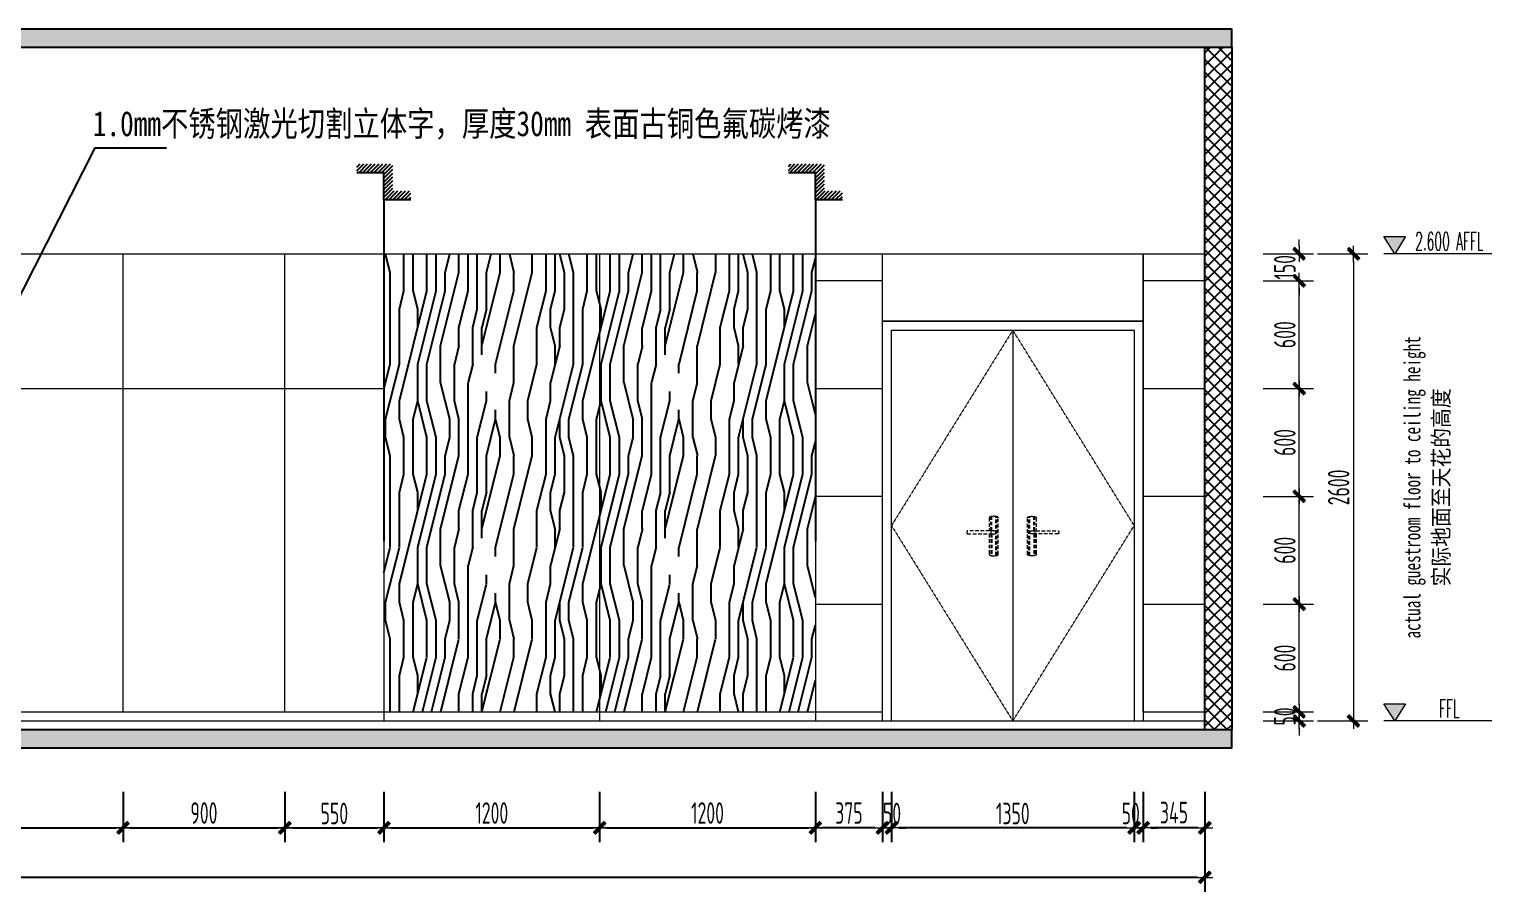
# Model space of a CAD drawing. Header units: millimetres. Extents: x 3119 to 22999, y 1964 to 6765.
# Drawn here: x 14863 to 22999, y 1964 to 6765 of the extents above; entities that cross this region are included whole.
import ezdxf
from ezdxf.enums import TextEntityAlignment as Align

# ---------------------------------------------------------------- set-up
doc = ezdxf.new("R2010")
doc.units = ezdxf.units.MM
for name, pattern in [('CENTER', [50.8, 31.75, -6.35, 6.35, -6.35]), ('D_DASH', [2, 1, -1]), ('HIDDEN', [0.375, 0.25, -0.125, 0, 0])]:
    doc.linetypes.add(name, pattern=pattern)
doc.layers.get('Defpoints').update_dxf_attribs({"color": 250})
for name, color, linetype, lineweight in [('BG【标高】', 150, 'Continuous', 0), ('Detail Frame', 140, 'D_DASH', 0), ('DOOR【门】', 132, 'Continuous', 0), ('FC-FLOOR【地材分格】', 138, 'Continuous', 0), ('RC-FIN【天花轮廓线】', 30, 'Continuous', 0), ('RC-STR【天花细线】', 136, 'Continuous', 0), ('WC【完成面】', 20, 'Continuous', 0)]:
    doc.layers.add(name, color=color, linetype=linetype, lineweight=lineweight)
for name, color, linetype in [('Dim【尺寸标注】', 44, 'Continuous'), ('FC-Text Annotation', 50, 'Continuous'), ('HATCH【填充】', 250, 'Continuous'), ('WALL', 6, 'Continuous')]:
    doc.layers.add(name, color=color, linetype=linetype)
doc.styles.add('CCD_DIM', font='ARCHS.SHX', dxfattribs={"width": 0.7})
doc.styles.add('XG-04', font='ROMANS.SHX', dxfattribs={"width": 0.5})
doc.styles.add('文字', font='', dxfattribs={"width": 0.8})
doc.styles.get('文字').set_extended_font_data('SimSun')
doc.dimstyles.new('ZL_1：40', dxfattribs={"dimscale": 40, "dimtxt": 3, "dimasz": 1, "dimexe": 2, "dimexo": 1, "dimgap": 0.5, "dimtad": 1, "dimdec": 0, "dimrnd": 5, "dimdsep": 46, "dimtxsty": 'CCD_DIM', "dimblk": 'WS-cj', "dimblk1": 'WS-cj', "dimblk2": 'WS-cj', "dimcen": 0, "dimclrd": 44, "dimclre": 44, "dimclrt": 2, "dimadec": 0, "dimazin": 0, "dimtfac": 1, "dimtdec": 0, "dimtix": 1, "dimtofl": 0, "dimtmove": 2, "dimatfit": 3, "dimldrblk": 'hl_arrow2', "dimfxl": 5, "dimfxlon": 1, "dimarcsym": 0})

# ---------------------------------------------------------------- blocks, each defined once
blk = doc.blocks.new('M_拉手3')
at = {"color": 251, "linetype": 'HIDDEN', "ltscale": 80}
for p, q in [((-16, 9.1, 0), (-16, 87, 0)), ((-12, 9.1, 0), (-12, 87.6, 0)), ((12, -129.4, 0), (12, 87.6, 0)), ((16, -128.8, 0), (16, 87, 0)), ((-16, -8.9, 0), (-16, -128.8, 0)), ((-12, -8.9, 0), (-12, -129.4, 0))]:
    blk.add_line(p, q, dxfattribs=at)
at = {"linetype": 'HIDDEN', "ltscale": 80, "elevation": 0}
blk.add_lwpolyline([(-25, -8.9), (-25, -122.4, 0.317837), (-21.7, -127.1, 0.020494), (-16, -128.8, 0.498427), (-12, -129.4, 0.124451), (12, -129.4, 0.497981), (16, -128.8, 0.020494), (21.7, -127.1, 0.317837), (25, -122.4), (25, 80.6, 0.317837), (21.7, 85.3, 0.020494), (16, 87, 0.497981), (12, 87.6, 0.124451), (-12, 87.6, 0.498427), (-16, 87, 0.020494), (-21.7, 85.3, 0.317837), (-25, 80.6), (-25, 9.1)], format="xyb", dxfattribs=at)
blk.add_lwpolyline([(9.8, 7.4, 0.214918), (6.1, 9.1), (-147.2, 9.1, 0.314288), (-147.2, -8.9), (6.1, -8.9, 0.214918), (9.8, -7.3, 0.226084)], format="xyb", close=True, dxfattribs=at)
at = {"color": 251, "linetype": 'HIDDEN', "ltscale": 80, "elevation": 0}
blk.add_lwpolyline([(-17.2, 8.1), (-17.2, -7.9), (6.1, -7.9, 0.209535), (9, -6.7, 0.217189), (9, 6.8, 0.209535), (6.1, 8.1), (-17.2, 8.1)], format="xyb", close=True, dxfattribs=at)
blk = doc.blocks.new('ZL_1126151199')
at = {"layer": 'Detail Frame', "linetype": 'D_DASH', "ltscale": 0.05}
blk.add_lwpolyline([(0, -425), (-675, -1512.5), (0, -2600), (675, -1512.5)], close=True, dxfattribs=at)
at = {"layer": 'DOOR【门】'}
blk.add_line((0, -425), (0, -2600), dxfattribs=at)
blk.add_lwpolyline([(725, -375), (-725, -375), (-725, 0), (725, 0)], close=True, dxfattribs=at)
for points in [[(-725, -2600), (-725, -375), (725, -375), (725, -2600)], [(-675, -2600), (-675, -425), (675, -425), (675, -2600)]]:
    blk.add_lwpolyline(points, dxfattribs=at)
at = {"layer": 'Detail Frame'}
blk.add_blockref('M_拉手3', (-105.7, -1550), dxfattribs=at)
at = {"layer": 'Detail Frame', "xscale": -1}
blk.add_blockref('M_拉手3', (105.7, -1550), dxfattribs=at)
blk = doc.blocks.new('*U7')
h = blk.add_hatch()
h.set_pattern_fill('ANSI31', color=250, scale=2.4, style=0)
h.set_pattern_definition([(45, (1787.70663, 231.982), (-0.212132034, 0.212132034), [])])
h.paths.add_polyline_path([(3, 7), (3, 6), (0, 6), (0, 9), (-3, 9), (-3, 10), (1, 10), (1, 7)])
at = {"linetype": 'CENTER', "ltscale": 6}
blk.add_line((0, 6), (0, -32), dxfattribs=at)
blk.add_lwpolyline([(3, 6), (0, 6), (0, 9), (-3, 9)])
blk = doc.blocks.new('WS-cj')
blk.add_hatch(color=2).paths.add_polyline_path([(0.59, 0.82), (-0.82, -0.59), (-0.59, -0.82), (0.82, 0.59)])
at = {"color": 2, "linetype": 'ByBlock', "lineweight": 0}
for p, q in [((-1.1, 0), (0, 0)), ((0, 0), (1.1, 0))]:
    blk.add_line(p, q, dxfattribs=at)
at = {"color": 2}
blk.add_lwpolyline([(0.59, 0.82), (-0.82, -0.59), (-0.59, -0.82), (0.82, 0.59)], close=True, dxfattribs=at)
blk = doc.blocks.new('*D17')
at = {"layer": 'Defpoints', "color": 0, "transparency": 16777216}
for p in [(226180.8, -142021.6), (226420.8, -142021.6), (226180.8, -142071.6)]:
    blk.add_point(p, dxfattribs=at)
at = {"layer": 'Dim【尺寸标注】', "color": 44, "lineweight": -2, "transparency": 16777216}
for p, q in [((226420.8, -141981.6), (226420.8, -141941.6)), ((226220.8, -142021.6), (226500.8, -142021.6)), ((226220.8, -142071.6), (226500.8, -142071.6)), ((226420.8, -142111.6), (226420.8, -142151.6))]:
    blk.add_line(p, q, dxfattribs=at)
at = {"layer": 'Dim【尺寸标注】', "color": 44, "lineweight": -2, "transparency": 16777216, "xscale": 40, "yscale": 40, "zscale": 40}
for p, rotation in [((226420.8, -142021.6), 270), ((226420.8, -142071.6), 90)]:
    blk.add_blockref('WS-cj', p, dxfattribs=dict(at, rotation=rotation))
at = {"layer": 'Dim【尺寸标注】', "color": 2, "transparency": 16777216, "insert": (226340.8, -142046.6), "char_height": 120, "attachment_point": 5, "rotation": 90, "style": 'CCD_DIM'}
blk.add_mtext('50', dxfattribs=at)
blk = doc.blocks.new('hl_arrow2')
at = {"color": 2}
blk.add_line((-0.22, 0), (-1, 0), dxfattribs=at)
blk.add_lwpolyline([(-0.22, 0), (-0.86, -0.69), (-0.65, -0.86), (0, 0), (-0.65, 0.86), (-0.86, 0.69)], close=True, dxfattribs=at)
for points in [[(-0.86, 0.69), (-0.65, 0.86), (-0.22, 0), (0, 0)], [(-0.86, -0.69), (-0.65, -0.86), (-0.22, 0), (0, 0)]]:
    blk.add_solid(points, dxfattribs=at)
blk = doc.blocks.new('*D18')
at = {"layer": 'Defpoints', "color": 0, "transparency": 16777216}
for p in [(226180.8, -141421.6), (226420.8, -141421.6), (226180.8, -142021.6)]:
    blk.add_point(p, dxfattribs=at)
at = {"layer": 'Dim【尺寸标注】', "color": 44, "lineweight": -2, "transparency": 16777216}
for p, q in [((226220.8, -141421.6), (226500.8, -141421.6)), ((226420.8, -141981.6), (226420.8, -141461.6)), ((226220.8, -142021.6), (226500.8, -142021.6))]:
    blk.add_line(p, q, dxfattribs=at)
at = {"layer": 'Dim【尺寸标注】', "color": 44, "lineweight": -2, "transparency": 16777216, "xscale": 40, "yscale": 40, "zscale": 40}
for p, rotation in [((226420.8, -141421.6), 90), ((226420.8, -142021.6), 270)]:
    blk.add_blockref('WS-cj', p, dxfattribs=dict(at, rotation=rotation))
at = {"layer": 'Dim【尺寸标注】', "color": 2, "transparency": 16777216, "insert": (226340.8, -141721.6), "char_height": 120, "attachment_point": 5, "rotation": 90, "style": 'CCD_DIM'}
blk.add_mtext('600', dxfattribs=at)
blk = doc.blocks.new('*D19')
at = {"layer": 'Defpoints', "color": 0, "transparency": 16777216}
for p in [(226180.8, -140821.6), (226420.8, -140821.6), (226180.8, -141421.6)]:
    blk.add_point(p, dxfattribs=at)
at = {"layer": 'Dim【尺寸标注】', "color": 44, "lineweight": -2, "transparency": 16777216}
for p, q in [((226220.8, -140821.6), (226500.8, -140821.6)), ((226420.8, -141381.6), (226420.8, -140861.6)), ((226220.8, -141421.6), (226500.8, -141421.6))]:
    blk.add_line(p, q, dxfattribs=at)
at = {"layer": 'Dim【尺寸标注】', "color": 44, "lineweight": -2, "transparency": 16777216, "xscale": 40, "yscale": 40, "zscale": 40}
for p, rotation in [((226420.8, -140821.6), 90), ((226420.8, -141421.6), 270)]:
    blk.add_blockref('WS-cj', p, dxfattribs=dict(at, rotation=rotation))
at = {"layer": 'Dim【尺寸标注】', "color": 2, "transparency": 16777216, "insert": (226340.8, -141121.6), "char_height": 120, "attachment_point": 5, "rotation": 90, "style": 'CCD_DIM'}
blk.add_mtext('600', dxfattribs=at)
blk = doc.blocks.new('*D20')
at = {"layer": 'Defpoints', "color": 0, "transparency": 16777216}
for p in [(226180.8, -140221.6), (226420.8, -140221.6), (226180.8, -140821.6)]:
    blk.add_point(p, dxfattribs=at)
at = {"layer": 'Dim【尺寸标注】', "color": 44, "lineweight": -2, "transparency": 16777216}
for p, q in [((226220.8, -140221.6), (226500.8, -140221.6)), ((226420.8, -140781.6), (226420.8, -140261.6)), ((226220.8, -140821.6), (226500.8, -140821.6))]:
    blk.add_line(p, q, dxfattribs=at)
at = {"layer": 'Dim【尺寸标注】', "color": 44, "lineweight": -2, "transparency": 16777216, "xscale": 40, "yscale": 40, "zscale": 40}
for p, rotation in [((226420.8, -140221.6), 90), ((226420.8, -140821.6), 270)]:
    blk.add_blockref('WS-cj', p, dxfattribs=dict(at, rotation=rotation))
at = {"layer": 'Dim【尺寸标注】', "color": 2, "transparency": 16777216, "insert": (226340.8, -140521.6), "char_height": 120, "attachment_point": 5, "rotation": 90, "style": 'CCD_DIM'}
blk.add_mtext('600', dxfattribs=at)
blk = doc.blocks.new('*D21')
at = {"layer": 'Defpoints', "color": 0, "transparency": 16777216}
for p in [(226180.8, -139621.6), (226420.8, -139621.6), (226180.8, -140221.6)]:
    blk.add_point(p, dxfattribs=at)
at = {"layer": 'Dim【尺寸标注】', "color": 44, "lineweight": -2, "transparency": 16777216}
for p, q in [((226220.8, -139621.6), (226500.8, -139621.6)), ((226420.8, -140181.6), (226420.8, -139661.6)), ((226220.8, -140221.6), (226500.8, -140221.6))]:
    blk.add_line(p, q, dxfattribs=at)
at = {"layer": 'Dim【尺寸标注】', "color": 44, "lineweight": -2, "transparency": 16777216, "xscale": 40, "yscale": 40, "zscale": 40}
for p, rotation in [((226420.8, -139621.6), 90), ((226420.8, -140221.6), 270)]:
    blk.add_blockref('WS-cj', p, dxfattribs=dict(at, rotation=rotation))
at = {"layer": 'Dim【尺寸标注】', "color": 2, "transparency": 16777216, "insert": (226340.8, -139921.6), "char_height": 120, "attachment_point": 5, "rotation": 90, "style": 'CCD_DIM'}
blk.add_mtext('600', dxfattribs=at)
blk = doc.blocks.new('*D22')
at = {"layer": 'Defpoints', "color": 0, "transparency": 16777216}
for p in [(226180.8, -139471.6), (226420.8, -139471.6), (226180.8, -139621.6)]:
    blk.add_point(p, dxfattribs=at)
at = {"layer": 'Dim【尺寸标注】', "color": 44, "lineweight": -2, "transparency": 16777216}
for p, q in [((226420.8, -139431.6), (226420.8, -139391.6)), ((226220.8, -139471.6), (226500.8, -139471.6)), ((226220.8, -139621.6), (226500.8, -139621.6)), ((226420.8, -139661.6), (226420.8, -139701.6))]:
    blk.add_line(p, q, dxfattribs=at)
at = {"layer": 'Dim【尺寸标注】', "color": 44, "lineweight": -2, "transparency": 16777216, "xscale": 40, "yscale": 40, "zscale": 40}
for p, rotation in [((226420.8, -139471.6), 270), ((226420.8, -139621.6), 90)]:
    blk.add_blockref('WS-cj', p, dxfattribs=dict(at, rotation=rotation))
at = {"layer": 'Dim【尺寸标注】', "color": 2, "transparency": 16777216, "insert": (226340.8, -139546.6), "char_height": 120, "attachment_point": 5, "rotation": 90, "style": 'CCD_DIM'}
blk.add_mtext('150', dxfattribs=at)
blk = doc.blocks.new('海龙_立面标识')
at = {"style": '文字', "width": 0.9, "flags": 8}
blk.add_attdef('FLOOR_HEIGHT', text='', height=2.25, rotation=90, dxfattribs=at).set_placement((-18, 0), align=Align.CENTER)
at = {"style": '文字', "flags": 8}
blk.add_attdef('HEIGHT', text='', height=2.25, rotation=90, dxfattribs=at).set_placement((-21.5, 0), align=Align.CENTER)
blk = doc.blocks.new('hl_Elevation-A1')
blk.add_hatch(color=250).paths.add_polyline_path([(1.5, 2.4), (-1.5, 2.4), (0, 0)])
at = {"color": 150}
blk.add_line((13.5, 0), (-1.5, 0), dxfattribs=at)
blk.add_lwpolyline([(0, 0), (-1.5, 2.4), (1.5, 2.4)], close=True, dxfattribs=at)
at = {"style": 'XG-04', "width": 0.5, "flags": 8}
blk.add_attdef('HEIGHT', text='', height=2.5, dxfattribs=at).set_placement((7.59, 1.74, 0), align=Align.MIDDLE_CENTER)
blk = doc.blocks.new('*D16')
at = {"layer": 'Defpoints', "color": 0, "transparency": 16777216}
for p in [(226482.8, -139471.6), (226482.8, -142071.6), (226722.8, -142071.6)]:
    blk.add_point(p, dxfattribs=at)
at = {"layer": 'Dim【尺寸标注】', "color": 44, "lineweight": -2, "transparency": 16777216}
for p, q in [((226522.8, -139471.6), (226802.8, -139471.6)), ((226722.8, -139511.6), (226722.8, -142031.6)), ((226522.8, -142071.6), (226802.8, -142071.6))]:
    blk.add_line(p, q, dxfattribs=at)
at = {"layer": 'Dim【尺寸标注】', "color": 44, "lineweight": -2, "transparency": 16777216, "xscale": 40, "yscale": 40, "zscale": 40}
for p, rotation in [((226722.8, -139471.6), 90), ((226722.8, -142071.6), 270)]:
    blk.add_blockref('WS-cj', p, dxfattribs=dict(at, rotation=rotation))
at = {"layer": 'Dim【尺寸标注】', "color": 2, "transparency": 16777216, "insert": (226640.3, -140771.6), "char_height": 120, "attachment_point": 5, "rotation": 90, "style": 'CCD_DIM'}
blk.add_mtext('2600', dxfattribs=at)
blk = doc.blocks.new('*D28')
at = {"layer": 'Defpoints', "color": 0, "transparency": 16777216}
for p in [(16836.4, 2559.6), (18036.4, 2559.6), (18036.4, 2319.6)]:
    blk.add_point(p, dxfattribs=at)
at = {"layer": 'Dim【尺寸标注】', "color": 44, "lineweight": -2, "transparency": 16777216}
for p, q in [((16836.4, 2519.6), (16836.4, 2239.6)), ((18036.4, 2519.6), (18036.4, 2239.6)), ((16876.4, 2319.6), (17996.4, 2319.6))]:
    blk.add_line(p, q, dxfattribs=at)
at = {"layer": 'Dim【尺寸标注】', "color": 44, "lineweight": -2, "transparency": 16777216, "xscale": 40, "yscale": 40, "zscale": 40, "rotation": 180}
blk.add_blockref('WS-cj', (16836.4, 2319.6), dxfattribs=at)
at = {"layer": 'Dim【尺寸标注】', "color": 44, "lineweight": -2, "transparency": 16777216, "xscale": 40, "yscale": 40, "zscale": 40}
blk.add_blockref('WS-cj', (18036.4, 2319.6), dxfattribs=at)
at = {"layer": 'Dim【尺寸标注】', "color": 2, "transparency": 16777216, "insert": (17436.4, 2402.1), "char_height": 120, "attachment_point": 5, "style": 'CCD_DIM'}
blk.add_mtext('1200', dxfattribs=at)
blk = doc.blocks.new('*D29')
at = {"layer": 'Defpoints', "color": 0, "transparency": 16777216}
for p in [(18036.4, 2559.6), (19236.4, 2559.6), (19236.4, 2319.6)]:
    blk.add_point(p, dxfattribs=at)
at = {"layer": 'Dim【尺寸标注】', "color": 44, "lineweight": -2, "transparency": 16777216}
for p, q in [((18036.4, 2519.6), (18036.4, 2239.6)), ((19236.4, 2519.6), (19236.4, 2239.6)), ((18076.4, 2319.6), (19196.4, 2319.6))]:
    blk.add_line(p, q, dxfattribs=at)
at = {"layer": 'Dim【尺寸标注】', "color": 44, "lineweight": -2, "transparency": 16777216, "xscale": 40, "yscale": 40, "zscale": 40, "rotation": 180}
blk.add_blockref('WS-cj', (18036.4, 2319.6), dxfattribs=at)
at = {"layer": 'Dim【尺寸标注】', "color": 44, "lineweight": -2, "transparency": 16777216, "xscale": 40, "yscale": 40, "zscale": 40}
blk.add_blockref('WS-cj', (19236.4, 2319.6), dxfattribs=at)
at = {"layer": 'Dim【尺寸标注】', "color": 2, "transparency": 16777216, "insert": (18636.4, 2402.1), "char_height": 120, "attachment_point": 5, "style": 'CCD_DIM'}
blk.add_mtext('1200', dxfattribs=at)
blk = doc.blocks.new('*D30')
at = {"layer": 'Defpoints', "color": 0, "transparency": 16777216}
for p in [(21059.8, 2559.6), (21403.2, 2559.6), (21059.8, 2319.6)]:
    blk.add_point(p, dxfattribs=at)
at = {"layer": 'Dim【尺寸标注】', "color": 44, "lineweight": -2, "transparency": 16777216}
for p, q in [((21059.8, 2519.6), (21059.8, 2239.6)), ((21403.2, 2519.6), (21403.2, 2239.6)), ((21363.2, 2319.6), (21099.8, 2319.6))]:
    blk.add_line(p, q, dxfattribs=at)
at = {"layer": 'Dim【尺寸标注】', "color": 44, "lineweight": -2, "transparency": 16777216, "xscale": 40, "yscale": 40, "zscale": 40, "rotation": 180}
blk.add_blockref('WS-cj', (21059.8, 2319.6), dxfattribs=at)
at = {"layer": 'Dim【尺寸标注】', "color": 44, "lineweight": -2, "transparency": 16777216, "xscale": 40, "yscale": 40, "zscale": 40}
blk.add_blockref('WS-cj', (21403.2, 2319.6), dxfattribs=at)
at = {"layer": 'Dim【尺寸标注】', "color": 2, "transparency": 16777216, "insert": (21231.5, 2404.6), "char_height": 120, "attachment_point": 5, "style": 'CCD_DIM'}
blk.add_mtext('345', dxfattribs=at)
blk = doc.blocks.new('*D31')
at = {"layer": 'Defpoints', "color": 0, "transparency": 16777216}
for p in [(19236.4, 2559.6), (19609.8, 2559.6), (19236.4, 2319.6)]:
    blk.add_point(p, dxfattribs=at)
at = {"layer": 'Dim【尺寸标注】', "color": 44, "lineweight": -2, "transparency": 16777216}
for p, q in [((19236.4, 2519.6), (19236.4, 2239.6)), ((19609.8, 2519.6), (19609.8, 2239.6)), ((19569.8, 2319.6), (19276.4, 2319.6))]:
    blk.add_line(p, q, dxfattribs=at)
at = {"layer": 'Dim【尺寸标注】', "color": 44, "lineweight": -2, "transparency": 16777216, "xscale": 40, "yscale": 40, "zscale": 40, "rotation": 180}
blk.add_blockref('WS-cj', (19236.4, 2319.6), dxfattribs=at)
at = {"layer": 'Dim【尺寸标注】', "color": 44, "lineweight": -2, "transparency": 16777216, "xscale": 40, "yscale": 40, "zscale": 40}
blk.add_blockref('WS-cj', (19609.8, 2319.6), dxfattribs=at)
at = {"layer": 'Dim【尺寸标注】', "color": 2, "transparency": 16777216, "insert": (19423.1, 2402.1), "char_height": 120, "attachment_point": 5, "style": 'CCD_DIM'}
blk.add_mtext('375', dxfattribs=at)
blk = doc.blocks.new('*D32')
at = {"layer": 'Defpoints', "color": 0, "transparency": 16777216}
for p in [(19609.8, 2559.6), (19659.8, 2559.6), (19609.8, 2319.6)]:
    blk.add_point(p, dxfattribs=at)
at = {"layer": 'Dim【尺寸标注】', "color": 44, "lineweight": -2, "transparency": 16777216}
for p, q in [((19609.8, 2519.6), (19609.8, 2239.6)), ((19659.8, 2519.6), (19659.8, 2239.6)), ((19569.8, 2319.6), (19529.8, 2319.6)), ((19699.8, 2319.6), (19739.8, 2319.6))]:
    blk.add_line(p, q, dxfattribs=at)
at = {"layer": 'Dim【尺寸标注】', "color": 44, "lineweight": -2, "transparency": 16777216, "xscale": 40, "yscale": 40, "zscale": 40}
blk.add_blockref('WS-cj', (19609.8, 2319.6), dxfattribs=at)
at = {"layer": 'Dim【尺寸标注】', "color": 44, "lineweight": -2, "transparency": 16777216, "xscale": 40, "yscale": 40, "zscale": 40, "rotation": 180}
blk.add_blockref('WS-cj', (19659.8, 2319.6), dxfattribs=at)
at = {"layer": 'Dim【尺寸标注】', "color": 2, "transparency": 16777216, "insert": (19662.8, 2399.6), "char_height": 120, "attachment_point": 5, "style": 'CCD_DIM'}
blk.add_mtext('50', dxfattribs=at)
blk = doc.blocks.new('*D33')
at = {"layer": 'Defpoints', "color": 0, "transparency": 16777216}
for p in [(19659.8, 2559.6), (21009.8, 2559.6), (19659.8, 2319.6)]:
    blk.add_point(p, dxfattribs=at)
at = {"layer": 'Dim【尺寸标注】', "color": 44, "lineweight": -2, "transparency": 16777216}
for p, q in [((19659.8, 2519.6), (19659.8, 2239.6)), ((21009.8, 2519.6), (21009.8, 2239.6)), ((20969.8, 2319.6), (19699.8, 2319.6))]:
    blk.add_line(p, q, dxfattribs=at)
at = {"layer": 'Dim【尺寸标注】', "color": 44, "lineweight": -2, "transparency": 16777216, "xscale": 40, "yscale": 40, "zscale": 40, "rotation": 180}
blk.add_blockref('WS-cj', (19659.8, 2319.6), dxfattribs=at)
at = {"layer": 'Dim【尺寸标注】', "color": 44, "lineweight": -2, "transparency": 16777216, "xscale": 40, "yscale": 40, "zscale": 40}
blk.add_blockref('WS-cj', (21009.8, 2319.6), dxfattribs=at)
at = {"layer": 'Dim【尺寸标注】', "color": 2, "transparency": 16777216, "insert": (20334.8, 2399.6), "char_height": 120, "attachment_point": 5, "style": 'CCD_DIM'}
blk.add_mtext('1350', dxfattribs=at)
blk = doc.blocks.new('*D34')
at = {"layer": 'Defpoints', "color": 0, "transparency": 16777216}
for p in [(21009.8, 2559.6), (21059.8, 2559.6), (21009.8, 2319.6)]:
    blk.add_point(p, dxfattribs=at)
at = {"layer": 'Dim【尺寸标注】', "color": 44, "lineweight": -2, "transparency": 16777216}
for p, q in [((21009.8, 2519.6), (21009.8, 2239.6)), ((21059.8, 2519.6), (21059.8, 2239.6)), ((20969.8, 2319.6), (20929.8, 2319.6)), ((21099.8, 2319.6), (21139.8, 2319.6))]:
    blk.add_line(p, q, dxfattribs=at)
at = {"layer": 'Dim【尺寸标注】', "color": 44, "lineweight": -2, "transparency": 16777216, "xscale": 40, "yscale": 40, "zscale": 40}
blk.add_blockref('WS-cj', (21009.8, 2319.6), dxfattribs=at)
at = {"layer": 'Dim【尺寸标注】', "color": 44, "lineweight": -2, "transparency": 16777216, "xscale": 40, "yscale": 40, "zscale": 40, "rotation": 180}
blk.add_blockref('WS-cj', (21059.8, 2319.6), dxfattribs=at)
at = {"layer": 'Dim【尺寸标注】', "color": 2, "transparency": 16777216, "insert": (20990.7, 2399.6), "char_height": 120, "attachment_point": 5, "style": 'CCD_DIM'}
blk.add_mtext('50', dxfattribs=at)
blk = doc.blocks.new('*D35')
at = {"layer": 'Defpoints', "color": 0, "transparency": 16777216}
for p in [(4885, 2283.9), (21403.2, 2283.9), (4885, 2043.9)]:
    blk.add_point(p, dxfattribs=at)
at = {"layer": 'Dim【尺寸标注】', "color": 44, "lineweight": -2, "transparency": 16777216}
for p, q in [((4885, 2243.9), (4885, 1963.9)), ((21403.2, 2243.9), (21403.2, 1963.9)), ((21363.2, 2043.9), (4925, 2043.9))]:
    blk.add_line(p, q, dxfattribs=at)
at = {"layer": 'Dim【尺寸标注】', "color": 44, "lineweight": -2, "transparency": 16777216, "xscale": 40, "yscale": 40, "zscale": 40, "rotation": 180}
blk.add_blockref('WS-cj', (4885, 2043.9), dxfattribs=at)
at = {"layer": 'Dim【尺寸标注】', "color": 44, "lineweight": -2, "transparency": 16777216, "xscale": 40, "yscale": 40, "zscale": 40}
blk.add_blockref('WS-cj', (21403.2, 2043.9), dxfattribs=at)
at = {"layer": 'Dim【尺寸标注】', "color": 2, "transparency": 16777216, "insert": (13144.1, 2126.4), "char_height": 120, "attachment_point": 5, "style": 'CCD_DIM'}
blk.add_mtext('16520', dxfattribs=at)
blk = doc.blocks.new('*D37')
at = {"layer": 'Defpoints', "color": 0, "transparency": 16777216}
for p in [(9085, 2559.6), (15385, 2559.6), (15385, 2319.6)]:
    blk.add_point(p, dxfattribs=at)
at = {"layer": 'Dim【尺寸标注】', "color": 44, "lineweight": -2, "transparency": 16777216}
for p, q in [((9085, 2519.6), (9085, 2239.6)), ((15385, 2519.6), (15385, 2239.6)), ((9125, 2319.6), (15345, 2319.6))]:
    blk.add_line(p, q, dxfattribs=at)
at = {"layer": 'Dim【尺寸标注】', "color": 44, "lineweight": -2, "transparency": 16777216, "xscale": 40, "yscale": 40, "zscale": 40, "rotation": 180}
blk.add_blockref('WS-cj', (9085, 2319.6), dxfattribs=at)
at = {"layer": 'Dim【尺寸标注】', "color": 44, "lineweight": -2, "transparency": 16777216, "xscale": 40, "yscale": 40, "zscale": 40}
blk.add_blockref('WS-cj', (15385, 2319.6), dxfattribs=at)
at = {"layer": 'Dim【尺寸标注】', "color": 2, "transparency": 16777216, "insert": (12235, 2399.6), "char_height": 120, "attachment_point": 5, "style": 'CCD_DIM'}
blk.add_mtext('6300', dxfattribs=at)
blk = doc.blocks.new('*D38')
at = {"layer": 'Defpoints', "color": 0, "transparency": 16777216}
for p in [(16285, 2559.6), (16836.4, 2559.6), (16836.4, 2319.6)]:
    blk.add_point(p, dxfattribs=at)
at = {"layer": 'Dim【尺寸标注】', "color": 44, "lineweight": -2, "transparency": 16777216}
for p, q in [((16285, 2519.6), (16285, 2239.6)), ((16836.4, 2519.6), (16836.4, 2239.6)), ((16325, 2319.6), (16796.4, 2319.6))]:
    blk.add_line(p, q, dxfattribs=at)
at = {"layer": 'Dim【尺寸标注】', "color": 44, "lineweight": -2, "transparency": 16777216, "xscale": 40, "yscale": 40, "zscale": 40, "rotation": 180}
blk.add_blockref('WS-cj', (16285, 2319.6), dxfattribs=at)
at = {"layer": 'Dim【尺寸标注】', "color": 44, "lineweight": -2, "transparency": 16777216, "xscale": 40, "yscale": 40, "zscale": 40}
blk.add_blockref('WS-cj', (16836.4, 2319.6), dxfattribs=at)
at = {"layer": 'Dim【尺寸标注】', "color": 2, "transparency": 16777216, "insert": (16560.7, 2399.6), "char_height": 120, "attachment_point": 5, "style": 'CCD_DIM'}
blk.add_mtext('550', dxfattribs=at)
blk = doc.blocks.new('*D39')
at = {"layer": 'Defpoints', "color": 0, "transparency": 16777216}
for p in [(15385, 2559.6), (16285, 2559.6), (16285, 2319.6)]:
    blk.add_point(p, dxfattribs=at)
at = {"layer": 'Dim【尺寸标注】', "color": 44, "lineweight": -2, "transparency": 16777216}
for p, q in [((15385, 2519.6), (15385, 2239.6)), ((16285, 2519.6), (16285, 2239.6)), ((15425, 2319.6), (16245, 2319.6))]:
    blk.add_line(p, q, dxfattribs=at)
at = {"layer": 'Dim【尺寸标注】', "color": 44, "lineweight": -2, "transparency": 16777216, "xscale": 40, "yscale": 40, "zscale": 40, "rotation": 180}
blk.add_blockref('WS-cj', (15385, 2319.6), dxfattribs=at)
at = {"layer": 'Dim【尺寸标注】', "color": 44, "lineweight": -2, "transparency": 16777216, "xscale": 40, "yscale": 40, "zscale": 40}
blk.add_blockref('WS-cj', (16285, 2319.6), dxfattribs=at)
at = {"layer": 'Dim【尺寸标注】', "color": 2, "transparency": 16777216, "insert": (15835, 2402.1), "char_height": 120, "attachment_point": 5, "style": 'CCD_DIM'}
blk.add_mtext('900', dxfattribs=at)
blk = doc.blocks.new('ZL_1126155104')
at = {"layer": 'BG【标高】'}
ref = blk.add_blockref('hl_Elevation-A1', (115.4, -119.6), dxfattribs=dict(at, xscale=40, yscale=40, zscale=40))
ref.add_attrib('HEIGHT', '2.600 AFFL', dxfattribs={"layer": '0', "color": 2, "height": 100, "style": 'XG-04', "width": 0.5}).set_placement((419.1, -50, 0.1), align=Align.MIDDLE_CENTER)
ref = blk.add_blockref('hl_Elevation-A1', (115.4, -2719.6), dxfattribs=dict(at, xscale=40, yscale=40, zscale=40))
ref.add_attrib('HEIGHT', 'FFL', dxfattribs={"layer": '0', "color": 2, "height": 100, "style": 'XG-04', "width": 0.5}).set_placement((419.1, -2650, 0.1), align=Align.MIDDLE_CENTER)
at = {"layer": 'FC-Text Annotation'}
ref = blk.add_blockref('海龙_立面标识', (-534.6, -1419.6), dxfattribs=dict(at, xscale=-40, yscale=40, zscale=40))
ref.add_attrib('FLOOR_HEIGHT', 'actual guestroom floor to ceiling height', dxfattribs={"layer": '0', "height": 90, "rotation": 90, "style": '文字', "width": 0.686788}).set_placement((258.3, -1419.6), align=Align.CENTER)
ref.add_attrib('HEIGHT', '实际地面至天花的高度', dxfattribs={"layer": '0', "height": 90, "rotation": 90, "style": '文字', "width": 0.897762}).set_placement((418.5, -1419.6), align=Align.CENTER)
at = {"layer": 'Dim【尺寸标注】'}
for base, p1, p2, picture, middle in [((-415.4, -119.6), (-655.4, -269.6), (-655.4, -119.6), '*D22', (-495.4, -194.6)), ((-415.4, -269.6), (-655.4, -869.6), (-655.4, -269.6), '*D21', (-495.4, -569.6)), ((-415.4, -869.6), (-655.4, -1469.6), (-655.4, -869.6), '*D20', (-495.4, -1169.6)), ((-415.4, -1469.6), (-655.4, -2069.6), (-655.4, -1469.6), '*D19', (-495.4, -1769.6)), ((-415.4, -2069.6), (-655.4, -2669.6), (-655.4, -2069.6), '*D18', (-495.4, -2369.6)), ((-415.4, -2669.6), (-655.4, -2719.6), (-655.4, -2669.6), '*D17', (-495.4, -2694.6))]:
    dim = blk.add_linear_dim(base=base, p1=p1, p2=p2, angle=90, dimstyle='ZL_1：40', dxfattribs=at)
    dim.commit()
    dim.dimension.update_dxf_attribs({"geometry": picture, "text_midpoint": middle, "insert": (-226836.3, 139351.9)})
dim = blk.add_aligned_dim(p1=(-353.5, -119.6), p2=(-353.5, -2719.6), distance=240, dimstyle='ZL_1：40', dxfattribs=at)
dim.commit()
dim.dimension.update_dxf_attribs({"geometry": '*D16', "text_midpoint": (-196, -1419.6), "insert": (-226836.3, 139351.9)})

msp = doc.modelspace()

# ---------------------------------------------------------------- hatches: boundary and pattern name
at = {"layer": 'FC-FLOOR【地材分格】'}
h = msp.add_hatch(dxfattribs=at)
h.set_pattern_fill('矩形900X1800', color=256, pattern_type=2)
h.set_pattern_definition([(0, (7285, 2964.6), (0, 1800), []), (90, (7285, 2964.6), (-900, 6e-14), [])])
h.paths.add_polyline_path([(7285, 5514.6), (16836.4, 5514.6), (16836.4, 2964.6), (7285, 2964.6)])
h = msp.add_hatch(dxfattribs=at)
h.set_pattern_fill('矩形600X1200', color=256, angle=90, pattern_type=2)
h.set_pattern_definition([(90, (19609.8, 3564.6), (-1200, 7e-14), []), (180, (19609.8, 3564.6), (-7e-14, -600), [])])
h.paths.add_polyline_path([(19609.8, 2964.6), (19609.8, 5514.6), (19236.4, 5514.6), (19236.4, 2964.6)])
h = msp.add_hatch(dxfattribs=at)
h.set_pattern_fill('矩形600X1200', color=256, angle=90, pattern_type=2)
h.set_pattern_definition([(90, (21059.8, 2964.6), (-1200, 7e-14), []), (180, (21059.8, 2964.6), (-7e-14, -600), [])])
h.paths.add_polyline_path([(21403.2, 2964.6), (21403.2, 5514.6), (21059.8, 5514.6), (21059.8, 2964.6)])
at = {"layer": 'HATCH【填充】'}
h = msp.add_hatch(color=256, dxfattribs=at)
h.dxf.hatch_style = 1
h.paths.add_polyline_path([(21553.2, 6764.6), (4705, 6764.6), (4705, 6664.6), (4855, 6664.6), (21553.2, 6664.6)])
h = msp.add_hatch(dxfattribs=at)
h.set_pattern_fill('_USER', color=256, scale=50, angle=45, double=1, pattern_type=0)
h.set_pattern_definition([(45, (-194211.64, 153622.296), (-35.355339, 35.355339), []), (135, (-194211.64, 153622.296), (-35.355339, -35.355339), [])])
h.paths.add_polyline_path([(21553.2, 6664.6), (21403.2, 6664.6), (21403.2, 2864.6), (21553.2, 2864.6)])
h = msp.add_hatch(dxfattribs=at)
h.set_pattern_fill('木饰面', color=256, scale=50, angle=90, pattern_type=2)
h.set_pattern_definition([(90, (30819.1, 8878.4), (-1020, 6e-14), [204, -306, 102, -408]), (90, (30793.6, 9592.4), (-1020, 6e-14), [204, -816]), (90, (30742.6, 9490.4), (-1020, 6e-14), [102, -918]), (90, (30717.1, 8929.4), (-1020, 6e-14), [51, -714, 51, -204]), (90, (30666.1, 9286.4), (-1020, 6e-14), [204, -306, 51, -459]), (90, (30640.6, 9031.4), (-1020, 6e-14), [153, -867]), (90, (30615.1, 9286.4), (-1020, 6e-14), [306, -714]), (90, (30589.6, 8980.4), (-1020, 6e-14), [204, -816]), (90, (30564.1, 9388.4), (-1020, 6e-14), [510, -510]), (90, (30513.1, 9082.4), (-1020, 6e-14), [102, -306, 204, -408]), (90, (30487.6, 9796.4), (-1020, 6e-14), [204, -816]), (90, (30462.1, 9592.4), (-1020, 6e-14), [102, -918]), (90, (30436.6, 9388.4), (-1020, 6e-14), [102, -918]), (90, (30411.1, 8878.4), (-1020, 6e-14), [204, -816]), (90, (30385.6, 9388.4), (-1020, 6e-14), [204, -816]), (90, (30334.6, 9388.4), (-1020, 6e-14), [204, -204, 204, -408]), (90, (30283.6, 9184.4), (-1020, 6e-14), [102, -510, 204, -204]), (90, (30258.1, 9388.4), (-1020, 6e-14), [306, -714]), (90, (30207.1, 9388.4), (-1020, 6e-14), [204, -816]), (90, (30181.6, 8980.4), (-1020, 6e-14), [306, -408, 102, -204]), (90, (30130.6, 8980.4), (-1020, 6e-14), [510, -510]), (90, (30105.1, 9592.4), (-1020, 6e-14), [102, -918]), (90, (30079.6, 9286.4), (-1020, 6e-14), [204, -816]), (90, (30054.1, 9082.4), (-1020, 6e-14), [102, -408, 102, -408]), (90, (30028.6, 8980.4), (-1020, 6e-14), [102, -306, 204, -408]), (90, (30003.1, 9184.4), (-1020, 6e-14), [102, -510, 102, -306]), (90, (29977.6, 9388.4), (-1020, 6e-14), [306, -714]), (90, (29926.6, 8980.4), (-1020, 6e-14), [204, -816]), (90, (29901.1, 9490.4), (-1020, 6e-14), [102, -918]), (90, (29875.6, 9694.4), (-1020, 6e-14), [102, -918]), (104.0362, (30742.63, 9592.42), (-2e-06, 1020), [105.06, -4100.51]), (104.0362, (30513.13, 9694.42), (-2e-06, 1020), [105.06, -4100.51]), (104.0362, (29901.13, 9592.42), (-2e-06, 1020), [105.06, -4100.51]), (104.0362, (30283.63, 9286.42), (-2e-06, 1020), [105.06, -4100.51]), (104.0362, (30130.63, 9490.42), (-2e-06, 1020), [105.06, -4100.51]), (104.0362, (30207.13, 9592.42), (-2e-06, 1020), [105.06, -4100.51]), (104.0362, (30028.63, 9082.42), (-2e-06, 1020), [105.06, -4100.51]), (104.0362, (30079.63, 9490.42), (-2e-06, 1020), [105.06, -4100.51]), (104.0362, (30462.13, 9694.42), (-2e-06, 1020), [210.12, -3995.45]), (104.0362, (30385.63, 9592.42), (-2e-06, 1020), [210.12, -3995.45]), (104.0362, (30334.63, 9592.42), (-2e-06, 1020), [210.12, -3995.45]), (255.9638, (30666.13, 9286.42), (0.0002, -1020), [105.06, -210.12, 105.06, -3785.327]), (255.9638, (30513.13, 9082.42), (-4e-08, -1020), [105.06, -4100.51]), (255.9638, (30054.13, 9082.42), (-4e-08, -1020), [210.12, -3995.45]), (284.0362, (30793.63, 9592.42), (2e-06, -1020), [105.06, -4100.51]), (75.9638, (30793.63, 9796.42), (4e-08, 1020), [105.06, -4100.51]), (75.9638, (30436.63, 9490.42), (4e-08, 1020), [105.06, -4100.51]), (75.9638, (30258.13, 9694.42), (4e-08, 1020), [105.06, -4100.51]), (75.9638, (30181.63, 9286.42), (4e-08, 1020), [105.06, -4100.51]), (75.9638, (30054.13, 9184.42), (4e-08, 1020), [105.06, -4100.51]), (75.9638, (30003.13, 9286.42), (4e-08, 1020), [105.06, -4100.51]), (75.9638, (30181.63, 9286.42), (4e-08, 1020), [105.06, -4100.51]), (75.9638, (30028.63, 9592.42), (4e-08, 1020), [420.24, -3785.33]), (75.9638, (30717.13, 8980.42), (4e-08, 1020), [420.24, -3785.33]), (75.9638, (30640.63, 9082.42), (4e-08, 1020), [420.24, -3785.33]), (75.9638, (30589.63, 9184.42), (-0.0002, 1020), [105.06, -210.12, 210.12, -3680.267]), (75.9638, (30513.13, 9184.42), (-0.0002, 1020), [210.12, -210.12, 210.12, -3575.207]), (75.9638, (30411.13, 9082.42), (4e-08, 1020), [420.24, -3785.33]), (75.9638, (30334.63, 8980.42), (4e-08, 1020), [420.24, -3785.33]), (75.9638, (30283.63, 8980.42), (4e-08, 1020), [420.24, -3785.33]), (75.9638, (29977.63, 9694.42), (4e-08, 1020), [105.06, -4100.51]), (75.9638, (29875.63, 9796.42), (-0.0002, 1020), [210.12, -3995.45]), (75.9638, (29926.63, 9184.42), (-0.0002, 1020), [210.12, -3995.45]), (75.9638, (30819.13, 9082.42), (-2e-05, 1020), [420.24, -3785.33]), (75.9638, (30105.13, 9694.42), (-2e-05, 1020), [315.18, -3890.39]), (75.9638, (30181.63, 9796.42), (-2e-05, 1020), [630.36, -3575.21])])
h.paths.add_polyline_path([(16836.4, 5514.6), (19236.4, 5514.6), (19236.4, 2964.6), (16836.4, 2964.6)])
h = msp.add_hatch(color=256, dxfattribs=at)
h.dxf.hatch_style = 1
h.paths.add_polyline_path([(21553.2, 2864.6), (4705, 2864.6), (4705, 2764.6), (21553.2, 2764.6)])

# ---------------------------------------------------------------- linework, layer by layer
at = {"layer": 'Defpoints', "color": 6, "linetype": 'Continuous'}
msp.add_lwpolyline([(14424, 4517.2), (15229.2, 6103.8), (15627.4, 6103.8)], dxfattribs=at)
at = {"layer": 'FC-FLOOR【地材分格】'}
msp.add_line((18036.4, 5514.6), (18036.4, 2914.6), dxfattribs=at)
at = {"layer": 'RC-FIN【天花轮廓线】'}
msp.add_line((4855, 5514.6), (21403.2, 5514.6), dxfattribs=at)
at = {"layer": 'RC-STR【天花细线】'}
for p, q in [((4885, 2964.6), (19609.8, 2964.6)), ((21059.8, 2964.6), (21403.2, 2964.6))]:
    msp.add_line(p, q, dxfattribs=at)
at = {"layer": 'WALL', "color": 6}
for points in [[(4705, 6664.6), (21553.2, 6664.6), (21553.2, 6764.6), (4705, 6764.6)], [(21553.2, 2864.6), (21403.2, 2864.6), (21403.2, 6664.6), (21553.2, 6664.6)], [(21553.2, 2864.6), (4705, 2864.6), (4705, 2764.6), (21553.2, 2764.6)]]:
    msp.add_lwpolyline(points, close=True, dxfattribs=at)
at = {"layer": 'WC【完成面】'}
for p, q in [((16836.4, 5514.6), (16836.4, 2914.6)), ((19236.4, 5514.6), (19236.4, 2914.6)), ((4855, 2914.6), (21403.2, 2914.6))]:
    msp.add_line(p, q, dxfattribs=at)

# ---------------------------------------------------------------- block references
at = {"layer": 'DOOR【门】'}
msp.add_blockref('ZL_1126151199', (20334.8, 5514.6), dxfattribs=at)
at = {"layer": 'FC-FLOOR【地材分格】'}
msp.add_blockref('ZL_1126155104', (22343.5, 5634.2), dxfattribs=at)
at = {"layer": 'FC-Text Annotation', "xscale": 50, "yscale": 50, "zscale": 50}
for p in [(16836.4, 5514.6), (19236.4, 5514.6)]:
    msp.add_blockref('*U7', p, dxfattribs=at)

# ---------------------------------------------------------------- texts
at = {"layer": 'Defpoints', "color": 1, "linetype": 'Continuous', "style": '文字', "width": 0.8}
msp.add_text('1.0mm不锈钢激光切割立体字，厚度30mm 表面古铜色氟碳烤漆', height=139.405, dxfattribs=at).set_placement((15217, 6169.5))

# ---------------------------------------------------------------- dimensions: what is measured, and where the dimension line sits
at = {"layer": 'Dim【尺寸标注】'}
for base, p1, p2, picture, middle in [((15385, 2319.6), (9085, 2559.6), (15385, 2559.6), '*D37', (12235, 2399.6)), ((16285, 2319.6), (15385, 2559.6), (16285, 2559.6), '*D39', (15835, 2402.1)), ((16836.4, 2319.6), (16285, 2559.6), (16836.4, 2559.6), '*D38', (16560.7, 2399.6)), ((18036.4, 2319.6), (16836.4, 2559.6), (18036.4, 2559.6), '*D28', (17436.4, 2402.1)), ((19236.4, 2319.6), (18036.4, 2559.6), (19236.4, 2559.6), '*D29', (18636.4, 2402.1)), ((19236.4, 2319.6), (19609.8, 2559.6), (19236.4, 2559.6), '*D31', (19423.1, 2402.1)), ((19659.8, 2319.6), (21009.8, 2559.6), (19659.8, 2559.6), '*D33', (20334.8, 2399.6)), ((21059.8, 2319.6), (21403.2, 2559.6), (21059.8, 2559.6), '*D30', (21231.5, 2404.6))]:
    dim = msp.add_linear_dim(base=base, p1=p1, p2=p2, dimstyle='ZL_1：40', dxfattribs=at)
    dim.commit()
    dim.dimension.update_dxf_attribs({"geometry": picture, "text_midpoint": middle})
for base, p1, p2, picture, middle in [((19609.8, 2319.6), (19659.8, 2559.6), (19609.8, 2559.6), '*D32', (19662.8, 2399.6)), ((21009.8, 2319.6), (21059.8, 2559.6), (21009.8, 2559.6), '*D34', (20990.7, 2399.6))]:
    dim = msp.add_linear_dim(base=base, p1=p1, p2=p2, dimstyle='ZL_1：40', dxfattribs=at)
    dim.commit()
    dim.dimension.update_dxf_attribs({"geometry": picture, "text_midpoint": middle, "dimtype": 160})
dim = msp.add_aligned_dim(p1=(21403.2, 2283.9), p2=(4885, 2283.9), distance=240, dimstyle='ZL_1：40', dxfattribs=at)
dim.commit()
dim.dimension.update_dxf_attribs({"geometry": '*D35', "text_midpoint": (13144.1, 2126.4)})

doc.saveas('drawing.dxf')
